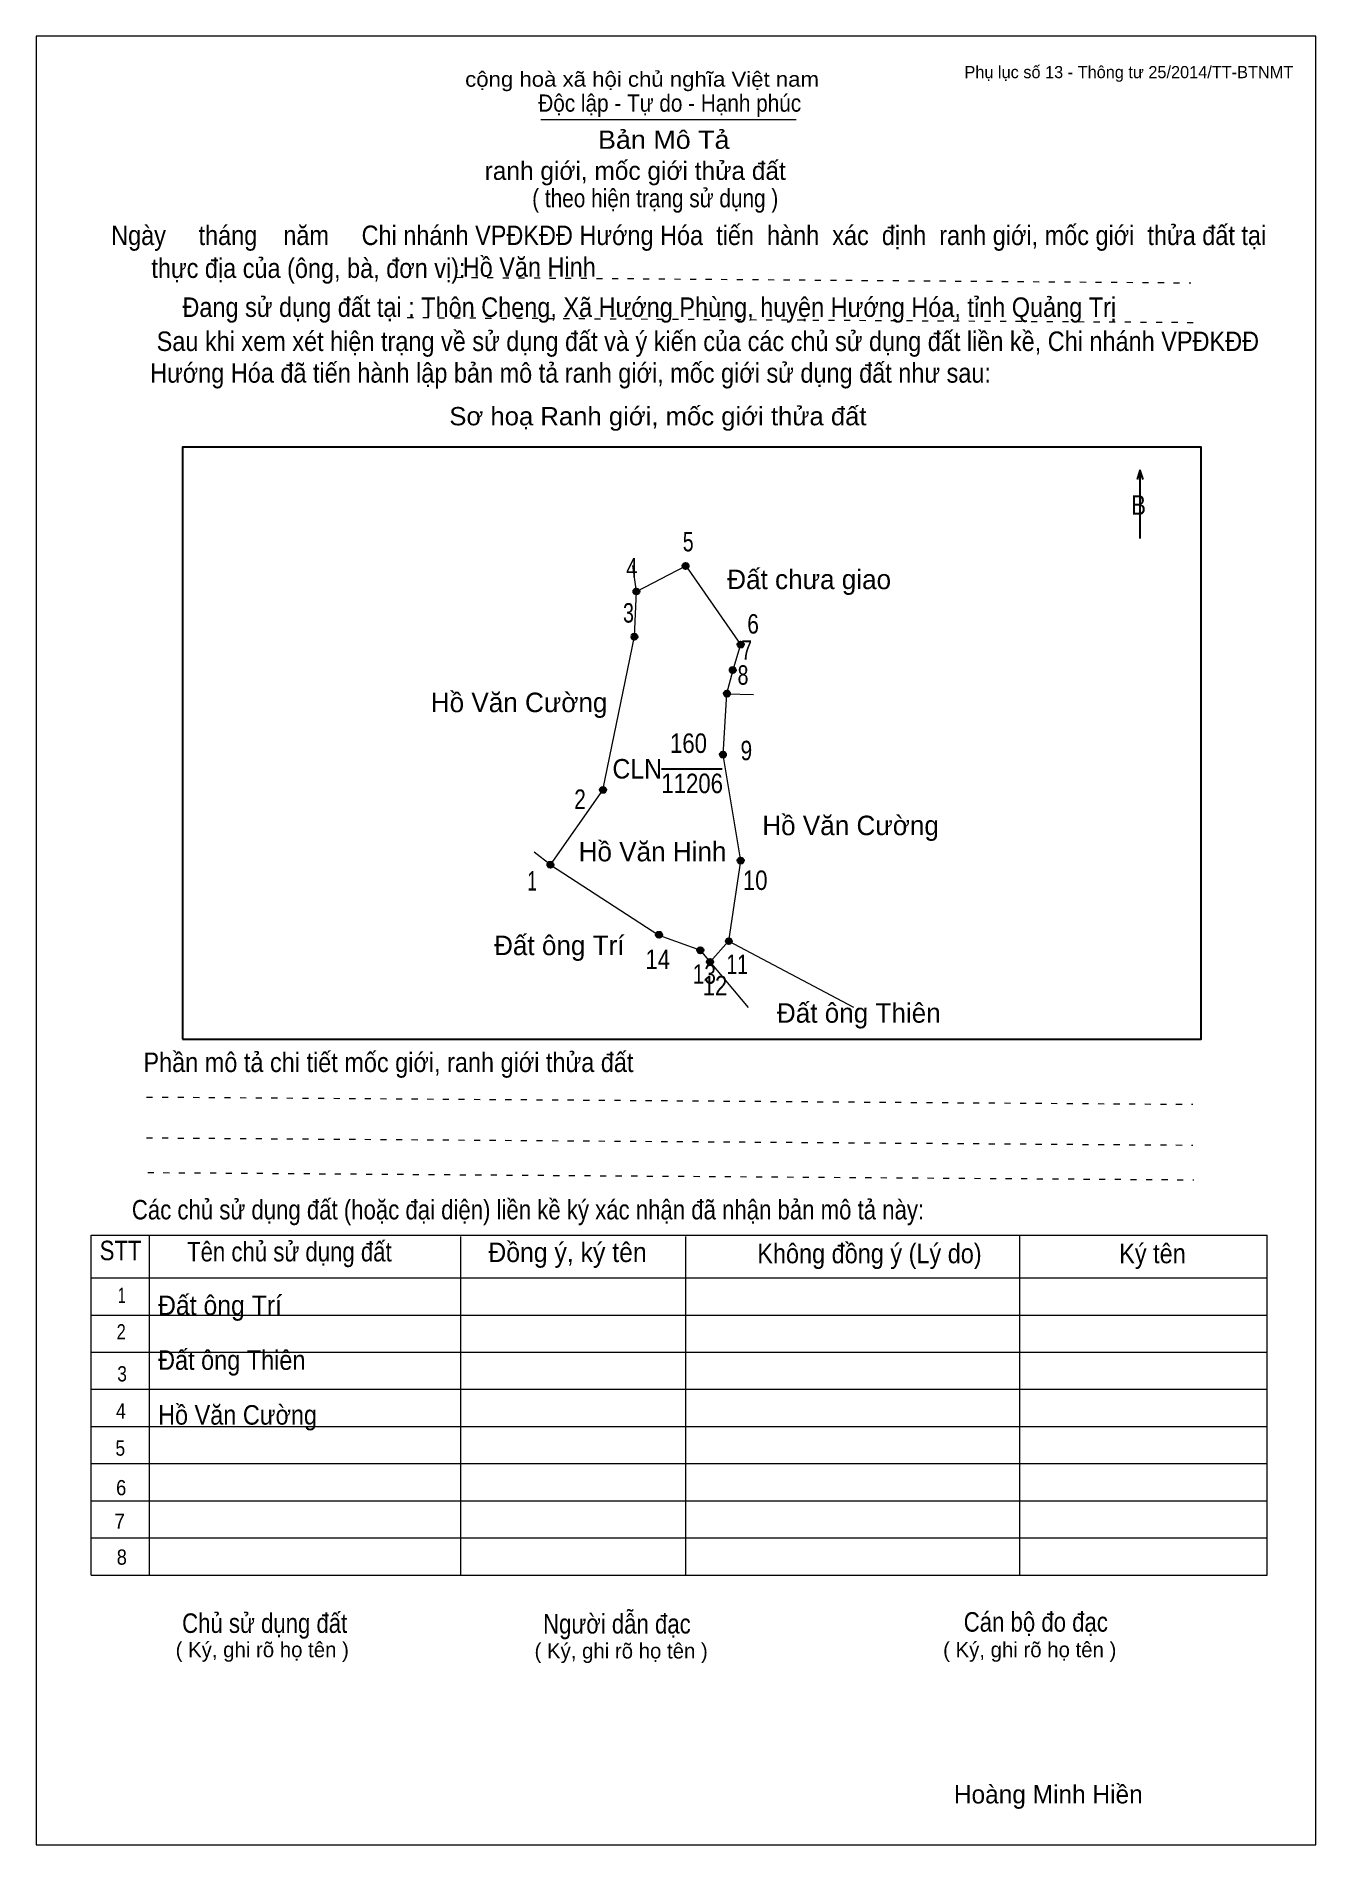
# Model space of a CAD drawing. Header units: centimetres. Extents: x 0 to 21, y 0 to 29.7.
import ezdxf
from ezdxf.enums import TextEntityAlignment as Align

# ---------------------------------------------------------------- set-up
doc = ezdxf.new("R2010")
doc.units = ezdxf.units.CM
doc.header["$LTSCALE"] = 0.13
doc.linetypes.add('DOTTED', pattern=[1.5, 0.3, -1.2])
for name, color, linetype, lineweight in [('1', 7, 'Continuous', 13), ('32', 7, 'Continuous', 25), ('33', 7, 'Continuous', 25), ('6', 7, 'Continuous', 13), ('62', 7, 'Continuous', 13)]:
    doc.layers.add(name, color=color, linetype=linetype, lineweight=lineweight)
doc.layers.add('34', color=7, linetype='Continuous')
doc.layers.add('63', color=7, linetype='Continuous')

msp = doc.modelspace()

# ---------------------------------------------------------------- hatches: boundary and pattern name
at = {"layer": '32'}
for points in [[(10.7074, 21, 1), (10.6074, 21, 1)], [(9.901, 20.5807, 1), (9.801, 20.5807, 1)], [(9.8687, 19.8388, 1), (9.7687, 19.8388, 1)], [(11.6105, 19.7098, 1), (11.5105, 19.7098, 1)], [(11.4815, 19.2905, 1), (11.3815, 19.2905, 1)], [(11.3847, 18.9034, 1), (11.2847, 18.9034, 1)], [(11.3202, 17.9035, 1), (11.2202, 17.9035, 1)], [(9.3526, 17.3229, 1), (9.2526, 17.3229, 1)], [(8.4895, 16.0937, 1), (8.3895, 16.0937, 1)], [(11.6105, 16.1618, 1), (11.5105, 16.1618, 1)], [(10.2713, 14.9441, 1), (10.1713, 14.9441, 1)], [(11.417, 14.8393, 1), (11.317, 14.8393, 1)], [(10.9493, 14.689, 1), (10.8493, 14.689, 1)], [(11.1086, 14.5, 1), (11.0086, 14.5, 1)]]:
    msp.add_hatch(color=256, dxfattribs=at).paths.add_polyline_path(points)

# ---------------------------------------------------------------- linework, layer by layer
at = {"layer": '1'}
msp.add_lwpolyline([(21, 0), (21, 29.7), (0, 29.7), (0, 0)], close=True, dxfattribs=at)
at = {"layer": '32'}
for centre in [(10.6574, 21), (9.851, 20.5807), (9.8187, 19.8388), (11.5605, 19.7098), (11.4315, 19.2905), (11.3347, 18.9034), (11.2702, 17.9035), (9.3026, 17.3229), (8.4395, 16.0937), (11.5605, 16.1618), (10.2213, 14.9441), (11.367, 14.8393), (10.8993, 14.689), (11.0586, 14.5)]:
    msp.add_circle(centre, 0.05, dxfattribs=at)
at = {"layer": '33'}
msp.add_line((10.26, 17.67), (11.26, 17.67), dxfattribs=at)
at = {"layer": '6'}
for p, q in [((9.85, 20.58), (9.79, 21.01)), ((9.85, 20.58), (10.66, 21)), ((11.33, 18.9), (11.77, 18.89)), ((8.44, 16.09), (8.17, 16.3)), ((11.36, 14.84), (11.06, 14.5)), ((13.42, 13.75), (11.36, 14.84))]:
    msp.add_line(p, q, dxfattribs=at)
for points in [[(10.66, 21), (11.56, 19.71), (11.43, 19.29), (11.33, 18.9)], [(8.44, 16.09), (9.3, 17.32), (9.82, 19.84), (9.85, 20.58)], [(11.33, 18.9), (11.27, 17.9), (11.56, 16.16), (11.36, 14.84)], [(8.44, 16.09), (10.22, 14.94), (10.9, 14.69)], [(11.69, 13.75), (11.06, 14.5), (10.9, 14.69)]]:
    msp.add_lwpolyline(points, dxfattribs=at)
at = {"layer": '62'}
for p, q in [((8.28, 28.33), (12.47, 28.33)), ((0.9, 10.01), (20.2, 10.01)), ((0.9, 4.43), (0.9, 10.01)), ((1.86, 4.43), (1.86, 10.01)), ((6.97, 4.43), (6.97, 9.99)), ((10.66, 4.43), (10.66, 9.99)), ((16.14, 4.43), (16.14, 10.01)), ((20.2, 4.43), (20.2, 10.01)), ((0.9, 9.31), (20.2, 9.31)), ((0.9, 8.7), (20.2, 8.7)), ((0.9, 8.09), (20.2, 8.09)), ((0.9, 7.48), (20.2, 7.48)), ((0.9, 6.87), (20.2, 6.87)), ((0.9, 6.26), (20.2, 6.26)), ((0.9, 5.65), (20.2, 5.65)), ((0.9, 5.04), (20.2, 5.04)), ((0.9, 4.43), (20.2, 4.43))]:
    msp.add_line(p, q, dxfattribs=at)
at = {"layer": '62', "linetype": 'DOTTED'}
for p, q in [((6.89, 25.74), (18.95, 25.65)), ((6.09, 25.08), (19.04, 25)), ((1.81, 12.28), (18.98, 12.16)), ((1.81, 11.61), (18.98, 11.49)), ((1.83, 11.04), (19, 10.92))]:
    msp.add_line(p, q, dxfattribs=at)
at = {"layer": '62', "lineweight": 25}
for p, q in [((18.11, 22.58), (18.11, 21.45)), ((18.11, 22.57), (18.07, 22.42)), ((18.11, 22.57), (18.16, 22.42))]:
    msp.add_line(p, q, dxfattribs=at)
msp.add_lwpolyline([(2.4, 13.23), (19.12, 13.23), (19.12, 22.95), (2.4, 22.95)], close=True, dxfattribs=at)

# ---------------------------------------------------------------- texts
at = {"layer": '32'}
for s, width, p in [('5', 0.75, (10.7, 21.24)), ('4', 0.8, (9.775, 20.81)), ('3', 0.75, (9.72, 20.07)), ('6', 0.8, (11.765, 19.89)), ('7', 0.75, (11.66, 19.46)), ('8', 0.75, (11.6, 19.05)), ('9', 0.8, (11.655, 17.81)), ('2', 0.8, (8.925, 17.01)), ('1', 0.65, (8.14, 15.67)), ('10', 0.85, (11.8, 15.68)), ('14', 0.85, (10.2, 14.38)), ('11', 0.75, (11.505, 14.3)), ('13', 0.8, (10.965, 14.14)), ('12', 0.85, (11.14, 13.95))]:
    msp.add_text(s, height=0.32, dxfattribs=dict(at, width=width)).set_placement(p, align=Align.CENTER)
at = {"layer": '33'}
for s, p in [('Đất chưa giao', (12.685, 20.62)), ('Hồ Văn Cường', (7.925, 18.6)), ('Hồ Văn Cường', (13.365, 16.58)), ('Hồ Văn Hinh', (10.115, 16.15)), ('Đất ông Trí', (8.585, 14.61)), ('Đất ông Thiên', (13.5, 13.5))]:
    msp.add_text(s, height=0.32, dxfattribs=at).set_placement(p, align=Align.CENTER)
at = {"layer": '33', "width": 0.85}
for s, p in [('160', (10.705, 17.93)), ('11206', (10.765, 17.27))]:
    msp.add_text(s, height=0.32, dxfattribs=at).set_placement(p, align=Align.CENTER)
at = {"layer": '33', "width": 0.95}
msp.add_text('CLN', height=0.32, dxfattribs=at).set_placement((10.27, 17.51), align=Align.RIGHT)
at = {"layer": '34'}
for s, width, p in [('Hồ Văn Hinh', 0.9, (7, 25.75)), ('Đất ông Trí', 0.95, (2, 8.7)), ('Đất ông Thiên', 0.9, (2, 7.8)), ('Hồ Văn Cường', 0.9, (2, 6.9))]:
    msp.add_text(s, height=0.32, dxfattribs=dict(at, width=width)).set_placement(p)
at = {"layer": '62'}
for s, height, width, p in [('cộng hoà xã hội chủ nghĩa Việt nam', 0.2474, 1.1, (7.04, 28.87)), ('Độc lập - Tự do - Hạnh phúc', 0.2828, 0.9, (8.24, 28.46)), ('Bản Mô Tả', 0.3, 1.1, (9.22, 27.85)), ('( theo hiện trạng sử dụng )', 0.3, 0.85, (8.14, 26.89)), ('Ngày     tháng    năm     Chi nhánh VPĐKĐĐ Hướng Hóa  tiến  hành  xác  định  ranh giới, mốc giới  thửa đất tại ', 0.32, 0.9, (1.23, 26.27)), ('thực địa của (ông, bà, đơn vị): ', 0.32, 0.9, (1.89, 25.73)), ('Đang sử dụng đất tại : Thôn Cheng, Xã Hướng Phùng, huyện Hướng Hóa, tỉnh Quảng Trị', 0.32, 0.9, (2.4, 25.09)), (' Sau khi xem xét hiện trạng về sử dụng đất và ý kiến của các chủ sử dụng đất liền kề, Chi nhánh VPĐKĐĐ ', 0.32, 0.9, (1.87, 24.53)), ('Hướng Hóa đã tiến hành lập bản mô tả ranh giới, mốc giới sử dụng đất như sau:', 0.32, 0.9, (1.87, 24.01)), ('Sơ hoạ Ranh giới, mốc giới thửa đất', 0.3, 1.05, (6.78, 23.31)), ('B', 0.32, 0.85, (17.97, 21.84)), ('Phần mô tả chi tiết mốc giới, ranh giới thửa đất ', 0.32, 0.9, (1.76, 12.69)), ('Các chủ sử dụng đất (hoặc đại diện) liền kề ký xác nhận đã nhận bản mô tả này:', 0.32, 0.85, (1.57, 10.27))]:
    msp.add_text(s, height=height, dxfattribs=dict(at, width=width)).set_placement(p)
msp.add_text('ranh giới, mốc giới thửa đất', height=0.3, dxfattribs=at).set_placement((7.36, 27.34))
for s, height, width, p in [('STT', 0.32, 0.85, (1.385, 9.6)), ('Tên chủ sử dụng đất', 0.32, 0.85, (4.155, 9.58)), ('Đồng ý, ký tên', 0.32, 0.95, (8.72, 9.57)), ('Không đồng ý (Lý do)', 0.32, 0.9, (13.675, 9.55)), ('Ký tên', 0.32, 0.9, (18.32, 9.55)), ('1', 0.25, 0.7, (1.405, 8.9)), ('2', 0.25, 0.8, (1.395, 8.3)), ('3', 0.25, 0.85, (1.41, 7.61)), ('4', 0.25, 0.85, (1.39, 7)), ('5', 0.25, 0.85, (1.38, 6.39)), ('6', 0.25, 0.9, (1.395, 5.74)), ('7', 0.25, 0.95, (1.37, 5.19)), ('8', 0.25, 0.9, (1.405, 4.6)), ('Người dẫn đạc', 0.32, 0.85, (9.53, 3.47)), ('Chủ sử dụng đất', 0.32, 0.85, (3.75, 3.48)), ('Cán bộ đo đạc', 0.32, 0.85, (16.405, 3.5))]:
    msp.add_text(s, height=height, dxfattribs=dict(at, width=width)).set_placement(p, align=Align.CENTER)
for p in [(3.71, 3.08), (9.6, 3.06), (16.305, 3.08)]:
    msp.add_text('( Ký, ghi rõ họ tên )', height=0.25, dxfattribs=at).set_placement(p, align=Align.CENTER)
at = {"layer": '63'}
msp.add_text('Phụ lục số 13 - Thông tư 25/2014/TT-BTNMT', height=0.2, dxfattribs=at).set_placement((20.63, 29.01), align=Align.RIGHT)
msp.add_text('Hoàng Minh Hiền', height=0.3, dxfattribs=at).set_placement((16.61, 0.68), align=Align.CENTER)

doc.saveas('drawing.dxf')
